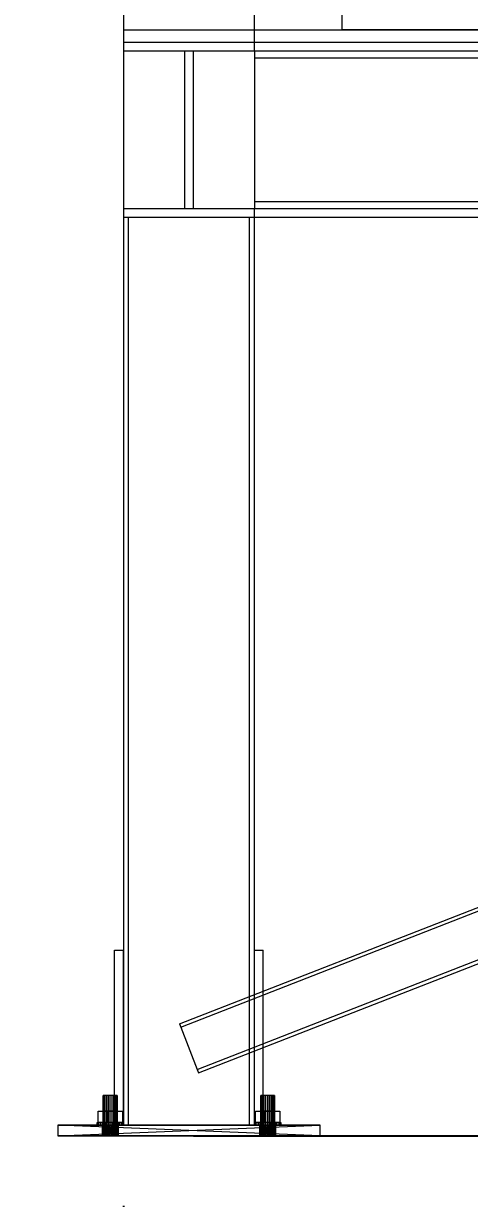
# Model space of a CAD drawing. Header units: millimetres. Extents: x -1970 to 59977, y -50268 to 6837.
# Drawn here: x 24514 to 25024, y -72 to 1271 of the extents above; entities that cross this region are included whole.
import ezdxf

# ---------------------------------------------------------------- set-up
doc = ezdxf.new("R2010")
doc.units = ezdxf.units.MM
for name, color, linetype, lineweight in [('COTAS_O', 1, 'Continuous', 0), ('COTAS_P', 1, 'Continuous', 0), ('lateral_briquetadora', 7, 'Continuous', 0)]:
    doc.layers.add(name, color=color, linetype=linetype, lineweight=lineweight)
doc.dimstyles.new('R19_100', dxfattribs={"dimtxt": 250, "dimasz": 150, "dimexe": 150, "dimexo": 80, "dimgap": 100, "dimtad": 1, "dimtih": 1, "dimtoh": 1, "dimdsep": 46, "dimcen": 0.09, "dimadec": 0, "dimazin": 0, "dimtfac": 1, "dimtdec": 4, "dimtofl": 0, "dimtmove": 0, "dimatfit": 3, "dimfxl": 1, "dimtolj": 1, "dimtzin": 0, "dimarcsym": 0})

# ---------------------------------------------------------------- blocks, each defined once
blk = doc.blocks.new('*D3')
at = {"layer": 'COTAS_P', "color": 0, "lineweight": -2, "transparency": 16777216}
for p, q in [((25334.8, 3271.6), (25051.3, 4199.2)), ((16158.2, 1324.5), (24951.7, 4011.9)), ((16254.4, 496.5), (15970.9, 1424.2))]:
    blk.add_line(p, q, dxfattribs=at)
at = {"layer": 'COTAS_P', "color": 0, "transparency": 16777216}
for points in [[(24944.4, 4035.8), (24959, 3988), (25095.1, 4055.8)], [(16150.9, 1348.5), (16165.5, 1300.6), (16014.7, 1280.7)]]:
    blk.add_solid(points, dxfattribs=at)
at = {"layer": 'Defpoints', "color": 0, "transparency": 16777216}
for p in [(25095.1, 4055.8), (25358.2, 3195.1), (16277.8, 420)]:
    blk.add_point(p, dxfattribs=at)
blk = doc.blocks.new('*D20')
at = {"layer": 'COTAS_O', "color": 0, "lineweight": -2, "transparency": 16777216}
for p, q in [((24628.2, -80), (24628.2, -1050)), ((26828.2, -80), (26828.2, -1050)), ((24778.2, -900), (26678.2, -900))]:
    blk.add_line(p, q, dxfattribs=at)
at = {"layer": 'COTAS_O', "color": 0, "transparency": 16777216}
for points in [[(24778.2, -875), (24778.2, -925), (24628.2, -900)], [(26678.2, -875), (26678.2, -925), (26828.2, -900)]]:
    blk.add_solid(points, dxfattribs=at)
at = {"layer": 'Defpoints', "color": 0, "transparency": 16777216}
for p in [(24628.2, 0), (26828.2, 0), (26828.2, -900)]:
    blk.add_point(p, dxfattribs=at)
blk = doc.blocks.new('*D21')
at = {"layer": 'COTAS_O', "color": 0, "lineweight": -2, "transparency": 16777216}
for p, q in [((24708.2, 2300), (25478.2, 2300)), ((25328.2, 150), (25328.2, 2150)), ((24708.2, 0), (25478.2, 0))]:
    blk.add_line(p, q, dxfattribs=at)
at = {"layer": 'COTAS_O', "color": 0, "transparency": 16777216}
for points in [[(25303.2, 2150), (25353.2, 2150), (25328.2, 2300)], [(25303.2, 150), (25353.2, 150), (25328.2, 0)]]:
    blk.add_solid(points, dxfattribs=at)
at = {"layer": 'Defpoints', "color": 0, "transparency": 16777216}
for p in [(24628.2, 2300), (25328.2, 2300), (24628.2, 0)]:
    blk.add_point(p, dxfattribs=at)
blk = doc.blocks.new('*D24')
at = {"layer": 'COTAS_P', "color": 0, "lineweight": -2, "transparency": 16777216}
for p, q in [((112.7, -80), (112.7, -2650)), ((59977.3, -80), (59977.3, -2650)), ((262.7, -2500), (59827.3, -2500))]:
    blk.add_line(p, q, dxfattribs=at)
at = {"layer": 'COTAS_P', "color": 0, "transparency": 16777216}
for points in [[(262.7, -2475), (262.7, -2525), (112.7, -2500)], [(59827.3, -2475), (59827.3, -2525), (59977.3, -2500)]]:
    blk.add_solid(points, dxfattribs=at)
at = {"layer": 'Defpoints', "color": 0, "transparency": 16777216}
for p in [(112.7, 0), (59977.3, 0), (59977.3, -2500)]:
    blk.add_point(p, dxfattribs=at)

msp = doc.modelspace()

# ---------------------------------------------------------------- linework, layer by layer
at = {"layer": 'lateral_briquetadora'}
for p, q in [((24628.187, 1290), (24628.187, 1250)), ((24778.187, 1250), (24778.187, 1290)), ((24878.187, 1296), (24878.187, 1264)), ((24628.187, 1264), (26828.187, 1264)), ((24628.187, 1264), (24628.187, 1240)), ((25858.187, 1264), (24878.187, 1264)), ((24628.187, 1250), (26828.187, 1250)), ((24628.187, 1250), (24628.187, 1240)), ((24628.187, 1250), (24778.187, 1250)), ((24778.187, 1240), (24778.187, 1250)), ((24628.187, 1240), (26828.187, 1240)), ((24628.187, 1240), (24628.187, 1060)), ((24628.187, 1240), (24778.187, 1240)), ((24698.187, 1240), (24708.187, 1240)), ((24698.187, 1240), (24698.187, 1060)), ((24708.187, 1060), (24708.187, 1240)), ((24778.187, 1240), (26678.187, 1240)), ((24778.187, 1240), (24778.187, 1232)), ((24778.187, 1232), (26678.187, 1232)), ((24778.187, 1232), (24778.187, 1068)), ((24778.187, 1068), (26678.187, 1068)), ((24778.187, 1068), (24778.187, 1060)), ((24628.187, 1060), (26828.187, 1060)), ((24628.187, 1060), (24628.187, 1050)), ((24628.187, 1060), (24778.187, 1060)), ((24628.187, 1050), (24778.187, 1050)), ((24628.187, 1050), (24628.187, 12)), ((24628.187, 1050), (24634.187, 1050)), ((24628.187, 1050), (26828.187, 1050)), ((24634.187, 12), (24634.187, 1050)), ((24698.187, 1060), (24708.187, 1060)), ((24772.187, 1050), (24778.187, 1050)), ((24772.187, 1050), (24772.187, 12)), ((24778.187, 1050), (24778.187, 1060)), ((24778.187, 1060), (26678.187, 1060)), ((24778.187, 12), (24778.187, 1050)), ((24692.28, 127.947), (26742.28, 927.947)), ((24693.734, 124.221), (26743.734, 924.221)), ((24712.639, 75.779), (26762.639, 875.779)), ((24714.093, 72.053), (26764.093, 872.053)), ((24618.187, 12), (24618.187, 212)), ((24618.187, 212), (24628.187, 212)), ((24628.187, 12), (24628.187, 212)), ((24778.187, 12), (24778.187, 212)), ((24778.187, 212), (24788.187, 212)), ((24788.187, 12), (24788.187, 212)), ((24692.28, 127.947), (24693.734, 124.221)), ((24693.734, 124.221), (24712.639, 75.779)), ((24712.639, 75.779), (24714.093, 72.053)), ((24605.459, 46), (24605.187, 46)), ((24605.187, 0), (24605.187, 46)), ((24606.258, 46), (24605.459, 46)), ((24605.459, 0), (24605.459, 46)), ((24607.53, 46), (24606.258, 46)), ((24606.258, 0), (24606.258, 46)), ((24609.187, 46), (24607.53, 46)), ((24607.53, 0), (24607.53, 46)), ((24611.116, 46), (24609.187, 46)), ((24609.187, 0), (24609.187, 46)), ((24613.187, 46), (24611.116, 46)), ((24611.116, 0), (24611.116, 46)), ((24615.257, 46), (24613.187, 46)), ((24613.187, 0), (24613.187, 46)), ((24617.187, 46), (24615.257, 46)), ((24615.257, 0), (24615.257, 46)), ((24618.843, 46), (24617.187, 46)), ((24617.187, 0), (24617.187, 46)), ((24620.115, 46), (24618.843, 46)), ((24618.843, 0), (24618.843, 46)), ((24620.914, 46), (24620.115, 46)), ((24620.115, 0), (24620.115, 46)), ((24621.187, 46), (24620.914, 46)), ((24620.914, 0), (24620.914, 46)), ((24621.187, 46), (24621.187, 0)), ((24785.459, 46), (24785.187, 46)), ((24785.187, 0), (24785.187, 46)), ((24786.258, 46), (24785.459, 46)), ((24785.459, 0), (24785.459, 46)), ((24787.53, 46), (24786.258, 46)), ((24786.258, 0), (24786.258, 46)), ((24789.187, 46), (24787.53, 46)), ((24787.53, 0), (24787.53, 46)), ((24791.116, 46), (24789.187, 46)), ((24789.187, 0), (24789.187, 46)), ((24793.187, 46), (24791.116, 46)), ((24791.116, 0), (24791.116, 46)), ((24795.257, 46), (24793.187, 46)), ((24793.187, 0), (24793.187, 46)), ((24797.187, 46), (24795.257, 46)), ((24795.257, 0), (24795.257, 46)), ((24798.843, 46), (24797.187, 46)), ((24797.187, 0), (24797.187, 46)), ((24800.115, 46), (24798.843, 46)), ((24798.843, 0), (24798.843, 46)), ((24800.914, 46), (24800.115, 46)), ((24800.115, 0), (24800.115, 46)), ((24801.187, 46), (24800.914, 46)), ((24800.914, 0), (24800.914, 46)), ((24801.187, 46), (24801.187, 0)), ((24599.337, 15), (24599.337, 28)), ((24599.337, 28), (24606.262, 28)), ((24599.337, 28), (24605.187, 28)), ((24609.187, 28), (24605.187, 28)), ((24605.187, 28), (24605.187, 15)), ((24606.262, 15), (24606.262, 28)), ((24606.262, 28), (24620.112, 28)), ((24606.262, 28), (24609.187, 28)), ((24617.187, 28), (24609.187, 28)), ((24609.187, 28), (24609.187, 15)), ((24621.187, 28), (24617.187, 28)), ((24617.187, 28), (24617.187, 15)), ((24620.112, 28), (24617.187, 28)), ((24620.112, 15), (24620.112, 28)), ((24620.112, 28), (24627.037, 28)), ((24621.187, 15), (24621.187, 28)), ((24621.187, 28), (24627.037, 28)), ((24627.037, 28), (24627.037, 15)), ((24779.337, 15), (24779.337, 28)), ((24779.337, 28), (24786.262, 28)), ((24779.337, 28), (24785.187, 28)), ((24789.187, 28), (24785.187, 28)), ((24785.187, 28), (24785.187, 15)), ((24786.262, 15), (24786.262, 28)), ((24786.262, 28), (24800.112, 28)), ((24786.262, 28), (24789.187, 28)), ((24797.187, 28), (24789.187, 28)), ((24789.187, 28), (24789.187, 15)), ((24801.187, 28), (24797.187, 28)), ((24797.187, 28), (24797.187, 15)), ((24800.112, 28), (24797.187, 28)), ((24800.112, 15), (24800.112, 28)), ((24800.112, 28), (24807.037, 28)), ((24801.187, 15), (24801.187, 28)), ((24801.187, 28), (24807.037, 28)), ((24807.037, 28), (24807.037, 15)), ((24598.187, 12), (24598.187, 15)), ((24598.187, 15), (24598.698, 15)), ((24598.187, 15), (24604.187, 15)), ((24598.698, 12), (24598.698, 15)), ((24598.698, 15), (24600.196, 15)), ((24598.698, 15), (24604.493, 15)), ((24606.262, 15), (24599.337, 15)), ((24605.187, 15), (24599.337, 15)), ((24600.196, 12), (24600.196, 15)), ((24600.196, 15), (24602.58, 15)), ((24600.196, 15), (24605.392, 15)), ((24602.58, 12), (24602.58, 15)), ((24602.58, 15), (24605.687, 15)), ((24602.58, 15), (24606.823, 15)), ((24604.493, 15), (24604.187, 15)), ((24604.187, 15), (24604.187, 12)), ((24605.392, 15), (24604.493, 15)), ((24604.493, 15), (24604.493, 12)), ((24605.187, 15), (24609.187, 15)), ((24606.823, 15), (24605.392, 15)), ((24605.392, 15), (24605.392, 12)), ((24605.687, 12), (24605.687, 15)), ((24605.687, 15), (24609.304, 15)), ((24605.687, 15), (24608.687, 15)), ((24620.112, 15), (24606.262, 15)), ((24609.187, 15), (24606.262, 15)), ((24608.687, 15), (24606.823, 15)), ((24606.823, 15), (24606.823, 12)), ((24610.857, 15), (24608.687, 15)), ((24608.687, 15), (24608.687, 12)), ((24609.187, 15), (24617.187, 15)), ((24609.304, 12), (24609.304, 15)), ((24609.304, 15), (24613.187, 15)), ((24609.304, 15), (24610.857, 15)), ((24613.187, 15), (24610.857, 15)), ((24610.857, 15), (24610.857, 12)), ((24613.187, 12), (24613.187, 15)), ((24613.187, 15), (24617.069, 15)), ((24615.516, 15), (24613.187, 15)), ((24617.687, 15), (24615.516, 15)), ((24615.516, 15), (24615.516, 12)), ((24617.069, 15), (24615.516, 15)), ((24617.069, 12), (24617.069, 15)), ((24617.069, 15), (24620.687, 15)), ((24617.187, 15), (24621.187, 15)), ((24617.187, 15), (24620.112, 15)), ((24619.551, 15), (24617.687, 15)), ((24617.687, 15), (24617.687, 12)), ((24620.687, 15), (24617.687, 15)), ((24620.981, 15), (24619.551, 15)), ((24619.551, 15), (24619.551, 12)), ((24623.793, 15), (24619.551, 15)), ((24627.037, 15), (24620.112, 15)), ((24620.687, 12), (24620.687, 15)), ((24620.687, 15), (24623.793, 15)), ((24621.88, 15), (24620.981, 15)), ((24620.981, 15), (24620.981, 12)), ((24626.177, 15), (24620.981, 15)), ((24627.037, 15), (24621.187, 15)), ((24622.187, 15), (24621.88, 15)), ((24621.88, 15), (24621.88, 12)), ((24627.675, 15), (24621.88, 15)), ((24622.187, 12), (24622.187, 15)), ((24622.187, 15), (24628.187, 15)), ((24623.793, 12), (24623.793, 15)), ((24623.793, 15), (24626.177, 15)), ((24626.177, 12), (24626.177, 15)), ((24626.177, 15), (24627.675, 15)), ((24627.675, 12), (24627.675, 15)), ((24627.675, 15), (24628.187, 15)), ((24628.187, 15), (24628.187, 12)), ((24778.187, 12), (24778.187, 15)), ((24778.187, 15), (24778.698, 15)), ((24778.187, 15), (24784.187, 15)), ((24778.698, 12), (24778.698, 15)), ((24778.698, 15), (24780.196, 15)), ((24778.698, 15), (24784.493, 15)), ((24786.262, 15), (24779.337, 15)), ((24785.187, 15), (24779.337, 15)), ((24780.196, 12), (24780.196, 15)), ((24780.196, 15), (24782.58, 15)), ((24780.196, 15), (24785.392, 15)), ((24782.58, 12), (24782.58, 15)), ((24782.58, 15), (24785.687, 15)), ((24782.58, 15), (24786.823, 15)), ((24784.493, 15), (24784.187, 15)), ((24784.187, 15), (24784.187, 12)), ((24785.392, 15), (24784.493, 15)), ((24784.493, 15), (24784.493, 12)), ((24785.187, 15), (24789.187, 15)), ((24786.823, 15), (24785.392, 15)), ((24785.392, 15), (24785.392, 12)), ((24785.687, 12), (24785.687, 15)), ((24785.687, 15), (24789.304, 15)), ((24785.687, 15), (24788.687, 15)), ((24800.112, 15), (24786.262, 15)), ((24789.187, 15), (24786.262, 15)), ((24788.687, 15), (24786.823, 15)), ((24786.823, 15), (24786.823, 12)), ((24790.857, 15), (24788.687, 15)), ((24788.687, 15), (24788.687, 12)), ((24789.187, 15), (24797.187, 15)), ((24789.304, 12), (24789.304, 15)), ((24789.304, 15), (24793.187, 15)), ((24789.304, 15), (24790.857, 15)), ((24793.187, 15), (24790.857, 15)), ((24790.857, 15), (24790.857, 12)), ((24793.187, 12), (24793.187, 15)), ((24793.187, 15), (24797.069, 15)), ((24795.516, 15), (24793.187, 15)), ((24797.687, 15), (24795.516, 15)), ((24795.516, 15), (24795.516, 12)), ((24797.069, 15), (24795.516, 15)), ((24797.069, 12), (24797.069, 15)), ((24797.069, 15), (24800.687, 15)), ((24797.187, 15), (24801.187, 15)), ((24797.187, 15), (24800.112, 15)), ((24799.551, 15), (24797.687, 15)), ((24797.687, 15), (24797.687, 12)), ((24800.687, 15), (24797.687, 15)), ((24800.981, 15), (24799.551, 15)), ((24799.551, 15), (24799.551, 12)), ((24803.793, 15), (24799.551, 15)), ((24807.037, 15), (24800.112, 15)), ((24800.687, 12), (24800.687, 15)), ((24800.687, 15), (24803.793, 15)), ((24801.88, 15), (24800.981, 15)), ((24800.981, 15), (24800.981, 12)), ((24806.177, 15), (24800.981, 15)), ((24807.037, 15), (24801.187, 15)), ((24802.187, 15), (24801.88, 15)), ((24801.88, 15), (24801.88, 12)), ((24807.675, 15), (24801.88, 15)), ((24802.187, 12), (24802.187, 15)), ((24802.187, 15), (24808.187, 15)), ((24803.793, 12), (24803.793, 15)), ((24803.793, 15), (24806.177, 15)), ((24806.177, 12), (24806.177, 15)), ((24806.177, 15), (24807.675, 15)), ((24807.675, 12), (24807.675, 15)), ((24807.675, 15), (24808.187, 15)), ((24808.187, 15), (24808.187, 12)), ((24604.187, 12), (24553.187, 12)), ((24553.187, 12), (24604.36, 12)), ((24553.187, 12), (24604.872, 12)), ((24553.187, 12), (24605.703, 12)), ((24553.187, 12), (24606.823, 12)), ((24553.187, 12), (24608.186, 12)), ((24553.187, 12), (24609.742, 12)), ((24553.187, 12), (24611.431, 12)), ((24553.187, 12), (24613.187, 12)), ((24553.187, 12), (24614.942, 12)), ((24853.187, 12), (24553.187, 12)), ((24553.187, 12), (24616.631, 12)), ((24553.187, 12), (24618.187, 12)), ((24553.187, 12), (24619.551, 12)), ((24853.187, 0), (24553.187, 12)), ((24553.187, 12), (24553.187, 0)), ((24553.187, 0), (24853.187, 12)), ((24553.187, 0), (24604.187, 0)), ((24604.36, 0), (24553.187, 0)), ((24604.872, 0), (24553.187, 0)), ((24605.703, 0), (24553.187, 0)), ((24606.823, 0), (24553.187, 0)), ((24608.186, 0), (24553.187, 0)), ((24609.742, 0), (24553.187, 0)), ((24611.431, 0), (24553.187, 0)), ((24613.187, 0), (24553.187, 0)), ((24614.942, 0), (24553.187, 0)), ((24553.187, 0), (24853.187, 0)), ((24616.631, 0), (24553.187, 0)), ((24618.187, 0), (24553.187, 0)), ((24619.551, 0), (24553.187, 0)), ((24598.698, 12), (24598.187, 12)), ((24604.187, 12), (24598.187, 12)), ((24600.196, 12), (24598.698, 12)), ((24604.493, 12), (24598.698, 12)), ((24602.58, 12), (24600.196, 12)), ((24605.392, 12), (24600.196, 12)), ((24605.687, 12), (24602.58, 12)), ((24606.823, 12), (24602.58, 12)), ((24604.36, 12), (24604.187, 12)), ((24604.187, 0), (24604.36, 12)), ((24604.187, 0), (24604.187, 12)), ((24604.36, 0), (24604.187, 12)), ((24604.187, 12), (24604.493, 12)), ((24604.187, 0), (24604.36, 0)), ((24604.872, 12), (24604.36, 12)), ((24604.36, 0), (24604.872, 12)), ((24604.36, 0), (24604.36, 12)), ((24604.872, 0), (24604.36, 12)), ((24604.36, 0), (24604.872, 0)), ((24604.493, 12), (24605.392, 12)), ((24605.703, 12), (24604.872, 12)), ((24604.872, 0), (24605.703, 12)), ((24604.872, 0), (24604.872, 12)), ((24605.703, 0), (24604.872, 12)), ((24604.872, 0), (24605.703, 0)), ((24605.459, 0), (24605.187, 0)), ((24605.392, 12), (24606.823, 12)), ((24606.258, 0), (24605.459, 0)), ((24609.304, 12), (24605.687, 12)), ((24608.687, 12), (24605.687, 12)), ((24606.823, 12), (24605.703, 12)), ((24605.703, 12), (24619.551, 12)), ((24605.703, 0), (24606.823, 12)), ((24605.703, 0), (24605.703, 12)), ((24606.823, 0), (24605.703, 12)), ((24605.703, 0), (24606.823, 0)), ((24619.551, 0), (24605.703, 0)), ((24607.53, 0), (24606.258, 0)), ((24608.186, 12), (24606.823, 12)), ((24606.823, 12), (24619.551, 12)), ((24606.823, 12), (24793.187, 12)), ((24606.823, 12), (24794.942, 12)), ((24606.823, 12), (24796.631, 12)), ((24606.823, 12), (24798.187, 12)), ((24606.823, 12), (24799.551, 12)), ((24606.823, 0), (24608.186, 12)), ((24606.823, 0), (24606.823, 12)), ((24608.186, 0), (24606.823, 12)), ((24606.823, 12), (24608.687, 12)), ((24606.823, 0), (24608.186, 0)), ((24619.551, 0), (24606.823, 0)), ((24793.187, 0), (24606.823, 0)), ((24794.942, 0), (24606.823, 0)), ((24796.631, 0), (24606.823, 0)), ((24798.187, 0), (24606.823, 0)), ((24799.551, 0), (24606.823, 0)), ((24609.187, 0), (24607.53, 0)), ((24609.742, 12), (24608.186, 12)), ((24608.186, 12), (24799.551, 12)), ((24608.186, 0), (24609.742, 12)), ((24608.186, 0), (24608.186, 12)), ((24609.742, 0), (24608.186, 12)), ((24608.186, 0), (24609.742, 0)), ((24799.551, 0), (24608.186, 0)), ((24608.687, 12), (24610.857, 12)), ((24611.116, 0), (24609.187, 0)), ((24613.187, 12), (24609.304, 12)), ((24610.857, 12), (24609.304, 12)), ((24611.431, 12), (24609.742, 12)), ((24609.742, 12), (24799.551, 12)), ((24609.742, 0), (24611.431, 12)), ((24609.742, 0), (24609.742, 12)), ((24611.431, 0), (24609.742, 12)), ((24609.742, 0), (24611.431, 0)), ((24799.551, 0), (24609.742, 0)), ((24610.857, 12), (24613.187, 12)), ((24613.187, 0), (24611.116, 0)), ((24613.187, 12), (24611.431, 12)), ((24611.431, 12), (24853.187, 12)), ((24611.431, 12), (24799.551, 12)), ((24611.431, 0), (24613.187, 12)), ((24611.431, 0), (24611.431, 12)), ((24613.187, 0), (24611.431, 12)), ((24611.431, 0), (24613.187, 0)), ((24853.187, 0), (24611.431, 0)), ((24799.551, 0), (24611.431, 0)), ((24613.187, 12), (24614.942, 12)), ((24784.187, 12), (24613.187, 12)), ((24784.36, 12), (24613.187, 12)), ((24784.872, 12), (24613.187, 12)), ((24613.187, 12), (24853.187, 12)), ((24785.703, 12), (24613.187, 12)), ((24786.823, 12), (24613.187, 12)), ((24788.186, 12), (24613.187, 12)), ((24789.742, 12), (24613.187, 12)), ((24791.431, 12), (24613.187, 12)), ((24793.187, 12), (24613.187, 12)), ((24613.187, 12), (24799.551, 12)), ((24613.187, 0), (24614.942, 12)), ((24613.187, 0), (24613.187, 12)), ((24614.942, 0), (24613.187, 12)), ((24617.069, 12), (24613.187, 12)), ((24613.187, 12), (24615.516, 12)), ((24614.942, 0), (24613.187, 0)), ((24613.187, 0), (24784.187, 0)), ((24613.187, 0), (24784.36, 0)), ((24613.187, 0), (24784.872, 0)), ((24853.187, 0), (24613.187, 0)), ((24613.187, 0), (24785.703, 0)), ((24613.187, 0), (24786.823, 0)), ((24613.187, 0), (24788.186, 0)), ((24613.187, 0), (24789.742, 0)), ((24613.187, 0), (24791.431, 0)), ((24613.187, 0), (24793.187, 0)), ((24799.551, 0), (24613.187, 0)), ((24615.257, 0), (24613.187, 0)), ((24614.942, 12), (24616.631, 12)), ((24784.187, 12), (24614.942, 12)), ((24784.36, 12), (24614.942, 12)), ((24614.942, 0), (24616.631, 12)), ((24614.942, 0), (24614.942, 12)), ((24616.631, 0), (24614.942, 12)), ((24616.631, 0), (24614.942, 0)), ((24614.942, 0), (24784.187, 0)), ((24614.942, 0), (24784.36, 0)), ((24617.187, 0), (24615.257, 0)), ((24615.516, 12), (24617.687, 12)), ((24615.516, 12), (24617.069, 12)), ((24616.631, 12), (24618.187, 12)), ((24784.187, 12), (24616.631, 12)), ((24784.36, 12), (24616.631, 12)), ((24616.631, 0), (24618.187, 12)), ((24616.631, 0), (24616.631, 12)), ((24618.187, 0), (24616.631, 12)), ((24618.187, 0), (24616.631, 0)), ((24616.631, 0), (24784.187, 0)), ((24616.631, 0), (24784.36, 0)), ((24620.687, 12), (24617.069, 12)), ((24618.843, 0), (24617.187, 0)), ((24617.687, 12), (24619.551, 12)), ((24617.687, 12), (24620.687, 12)), ((24618.187, 12), (24619.551, 12)), ((24784.187, 12), (24618.187, 12)), ((24784.36, 12), (24618.187, 12)), ((24853.187, 12), (24618.187, 12)), ((24618.187, 12), (24793.187, 12)), ((24618.187, 0), (24619.551, 12)), ((24618.187, 0), (24618.187, 12)), ((24619.551, 0), (24618.187, 12)), ((24618.187, 12), (24628.187, 12)), ((24619.551, 0), (24618.187, 0)), ((24618.187, 0), (24784.187, 0)), ((24618.187, 0), (24784.36, 0)), ((24618.187, 0), (24853.187, 0)), ((24793.187, 0), (24618.187, 0)), ((24620.115, 0), (24618.843, 0)), ((24619.551, 12), (24620.67, 12)), ((24784.187, 12), (24619.551, 12)), ((24784.36, 12), (24619.551, 12)), ((24619.551, 12), (24793.187, 12)), ((24619.551, 0), (24620.67, 12)), ((24619.551, 0), (24619.551, 12)), ((24620.67, 0), (24619.551, 12)), ((24619.551, 12), (24620.981, 12)), ((24619.551, 12), (24623.793, 12)), ((24620.67, 0), (24619.551, 0)), ((24619.551, 0), (24784.187, 0)), ((24619.551, 0), (24784.36, 0)), ((24793.187, 0), (24619.551, 0)), ((24620.914, 0), (24620.115, 0)), ((24620.67, 12), (24621.501, 12)), ((24784.187, 12), (24620.67, 12)), ((24784.36, 12), (24620.67, 12)), ((24620.67, 12), (24793.187, 12)), ((24620.67, 0), (24621.501, 12)), ((24620.67, 0), (24620.67, 12)), ((24621.501, 0), (24620.67, 12)), ((24621.501, 0), (24620.67, 0)), ((24620.67, 0), (24784.187, 0)), ((24620.67, 0), (24784.36, 0)), ((24793.187, 0), (24620.67, 0)), ((24623.793, 12), (24620.687, 12)), ((24620.914, 0), (24621.187, 0)), ((24620.981, 12), (24621.88, 12)), ((24620.981, 12), (24626.177, 12)), ((24621.501, 12), (24622.014, 12)), ((24784.187, 12), (24621.501, 12)), ((24784.36, 12), (24621.501, 12)), ((24621.501, 12), (24793.187, 12)), ((24621.501, 0), (24622.014, 12)), ((24621.501, 0), (24621.501, 12)), ((24622.014, 0), (24621.501, 12)), ((24622.014, 0), (24621.501, 0)), ((24621.501, 0), (24784.187, 0)), ((24621.501, 0), (24784.36, 0)), ((24793.187, 0), (24621.501, 0)), ((24621.88, 12), (24622.187, 12)), ((24621.88, 12), (24627.675, 12)), ((24622.014, 12), (24622.187, 12)), ((24784.187, 12), (24622.014, 12)), ((24784.36, 12), (24622.014, 12)), ((24622.014, 12), (24793.187, 12)), ((24622.014, 0), (24622.187, 12)), ((24622.014, 0), (24622.014, 12)), ((24622.187, 0), (24622.014, 12)), ((24622.187, 0), (24622.014, 0)), ((24622.014, 0), (24784.187, 0)), ((24622.014, 0), (24784.36, 0)), ((24793.187, 0), (24622.014, 0)), ((24622.187, 12), (24784.187, 12)), ((24784.36, 12), (24622.187, 12)), ((24622.187, 12), (24784.872, 12)), ((24622.187, 12), (24785.703, 12)), ((24622.187, 12), (24786.823, 12)), ((24622.187, 12), (24788.186, 12)), ((24622.187, 12), (24789.742, 12)), ((24622.187, 12), (24791.431, 12)), ((24622.187, 12), (24793.187, 12)), ((24622.187, 12), (24622.187, 0)), ((24628.187, 12), (24622.187, 12)), ((24784.187, 0), (24622.187, 0)), ((24622.187, 0), (24784.36, 0)), ((24784.872, 0), (24622.187, 0)), ((24785.703, 0), (24622.187, 0)), ((24786.823, 0), (24622.187, 0)), ((24788.186, 0), (24622.187, 0)), ((24789.742, 0), (24622.187, 0)), ((24791.431, 0), (24622.187, 0)), ((24793.187, 0), (24622.187, 0)), ((24626.177, 12), (24623.793, 12)), ((24627.675, 12), (24626.177, 12)), ((24628.187, 12), (24627.675, 12)), ((24628.187, 12), (24778.187, 12)), ((24628.187, 12), (24634.187, 12)), ((24772.187, 12), (24778.187, 12)), ((24778.698, 12), (24778.187, 12)), ((24784.187, 12), (24778.187, 12)), ((24778.187, 12), (24788.187, 12)), ((24780.196, 12), (24778.698, 12)), ((24784.493, 12), (24778.698, 12)), ((24782.58, 12), (24780.196, 12)), ((24785.392, 12), (24780.196, 12)), ((24785.687, 12), (24782.58, 12)), ((24786.823, 12), (24782.58, 12)), ((24784.187, 12), (24784.36, 12)), ((24784.187, 0), (24784.36, 12)), ((24784.187, 0), (24784.187, 12)), ((24784.36, 0), (24784.187, 12)), ((24784.187, 12), (24784.493, 12)), ((24784.36, 0), (24784.187, 0)), ((24784.872, 12), (24784.36, 12)), ((24784.36, 0), (24784.872, 12)), ((24784.36, 0), (24784.36, 12)), ((24784.872, 0), (24784.36, 12)), ((24784.36, 0), (24784.872, 0)), ((24784.493, 12), (24785.392, 12)), ((24785.703, 12), (24784.872, 12)), ((24784.872, 0), (24785.703, 12)), ((24784.872, 0), (24784.872, 12)), ((24785.703, 0), (24784.872, 12)), ((24784.872, 0), (24785.703, 0)), ((24785.459, 0), (24785.187, 0)), ((24785.392, 12), (24786.823, 12)), ((24786.258, 0), (24785.459, 0)), ((24789.304, 12), (24785.687, 12)), ((24788.687, 12), (24785.687, 12)), ((24786.823, 12), (24785.703, 12)), ((24785.703, 0), (24786.823, 12)), ((24785.703, 0), (24785.703, 12)), ((24786.823, 0), (24785.703, 12)), ((24785.703, 0), (24786.823, 0)), ((24787.53, 0), (24786.258, 0)), ((24788.186, 12), (24786.823, 12)), ((24786.823, 0), (24788.186, 12)), ((24786.823, 0), (24786.823, 12)), ((24788.186, 0), (24786.823, 12)), ((24786.823, 12), (24788.687, 12)), ((24786.823, 0), (24788.186, 0)), ((24789.187, 0), (24787.53, 0)), ((24789.742, 12), (24788.186, 12)), ((24788.186, 12), (24853.187, 12)), ((24788.186, 0), (24789.742, 12)), ((24788.186, 0), (24788.186, 12)), ((24789.742, 0), (24788.186, 12)), ((24788.186, 0), (24789.742, 0)), ((24853.187, 0), (24788.186, 0)), ((24788.687, 12), (24790.857, 12)), ((24791.116, 0), (24789.187, 0)), ((24793.187, 12), (24789.304, 12)), ((24790.857, 12), (24789.304, 12)), ((24791.431, 12), (24789.742, 12)), ((24789.742, 12), (24853.187, 12)), ((24789.742, 0), (24791.431, 12)), ((24789.742, 0), (24789.742, 12)), ((24791.431, 0), (24789.742, 12)), ((24789.742, 0), (24791.431, 0)), ((24853.187, 0), (24789.742, 0)), ((24790.857, 12), (24793.187, 12)), ((24793.187, 0), (24791.116, 0)), ((24793.187, 12), (24791.431, 12)), ((24791.431, 12), (24853.187, 12)), ((24791.431, 0), (24793.187, 12)), ((24791.431, 0), (24791.431, 12)), ((24793.187, 0), (24791.431, 12)), ((24791.431, 0), (24793.187, 0)), ((24853.187, 0), (24791.431, 0)), ((24853.187, 12), (24793.187, 12)), ((24794.942, 12), (24793.187, 12)), ((24793.187, 12), (24799.551, 12)), ((24793.187, 12), (24800.67, 12)), ((24793.187, 12), (24801.501, 12)), ((24793.187, 12), (24802.014, 12)), ((24793.187, 12), (24802.187, 12)), ((24793.187, 0), (24794.942, 12)), ((24793.187, 0), (24793.187, 12)), ((24794.942, 0), (24793.187, 12)), ((24797.069, 12), (24793.187, 12)), ((24793.187, 12), (24795.516, 12)), ((24793.187, 0), (24853.187, 0)), ((24793.187, 0), (24794.942, 0)), ((24799.551, 0), (24793.187, 0)), ((24800.67, 0), (24793.187, 0)), ((24801.501, 0), (24793.187, 0)), ((24802.014, 0), (24793.187, 0)), ((24802.187, 0), (24793.187, 0)), ((24795.257, 0), (24793.187, 0)), ((24853.187, 12), (24794.942, 12)), ((24796.631, 12), (24794.942, 12)), ((24794.942, 12), (24802.187, 12)), ((24794.942, 0), (24796.631, 12)), ((24794.942, 0), (24794.942, 12)), ((24796.631, 0), (24794.942, 12)), ((24794.942, 0), (24853.187, 0)), ((24794.942, 0), (24796.631, 0)), ((24802.187, 0), (24794.942, 0)), ((24797.187, 0), (24795.257, 0)), ((24795.516, 12), (24797.687, 12)), ((24795.516, 12), (24797.069, 12)), ((24853.187, 12), (24796.631, 12)), ((24798.187, 12), (24796.631, 12)), ((24802.187, 12), (24796.631, 12)), ((24796.631, 0), (24798.187, 12)), ((24796.631, 0), (24796.631, 12)), ((24798.187, 0), (24796.631, 12)), ((24796.631, 0), (24853.187, 0)), ((24796.631, 0), (24798.187, 0)), ((24796.631, 0), (24802.187, 0)), ((24800.687, 12), (24797.069, 12)), ((24798.843, 0), (24797.187, 0)), ((24797.687, 12), (24799.551, 12)), ((24797.687, 12), (24800.687, 12)), ((24853.187, 12), (24798.187, 12)), ((24799.551, 12), (24798.187, 12)), ((24802.187, 12), (24798.187, 12)), ((24798.187, 0), (24799.551, 12)), ((24798.187, 0), (24798.187, 12)), ((24799.551, 0), (24798.187, 12)), ((24798.187, 0), (24853.187, 0)), ((24798.187, 0), (24799.551, 0)), ((24798.187, 0), (24802.187, 0)), ((24800.115, 0), (24798.843, 0)), ((24853.187, 12), (24799.551, 12)), ((24800.67, 12), (24799.551, 12)), ((24802.187, 12), (24799.551, 12)), ((24799.551, 0), (24800.67, 12)), ((24799.551, 0), (24799.551, 12)), ((24800.67, 0), (24799.551, 12)), ((24799.551, 12), (24800.981, 12)), ((24799.551, 12), (24803.793, 12)), ((24799.551, 0), (24853.187, 0)), ((24799.551, 0), (24800.67, 0)), ((24799.551, 0), (24802.187, 0)), ((24800.914, 0), (24800.115, 0)), ((24853.187, 12), (24800.67, 12)), ((24801.501, 12), (24800.67, 12)), ((24802.187, 12), (24800.67, 12)), ((24800.67, 0), (24801.501, 12)), ((24800.67, 0), (24800.67, 12)), ((24801.501, 0), (24800.67, 12)), ((24800.67, 0), (24853.187, 0)), ((24800.67, 0), (24801.501, 0)), ((24800.67, 0), (24802.187, 0)), ((24803.793, 12), (24800.687, 12)), ((24800.914, 0), (24801.187, 0)), ((24800.981, 12), (24801.88, 12)), ((24800.981, 12), (24806.177, 12)), ((24853.187, 12), (24801.501, 12)), ((24802.014, 12), (24801.501, 12)), ((24801.501, 0), (24802.014, 12)), ((24801.501, 0), (24801.501, 12)), ((24802.014, 0), (24801.501, 12)), ((24801.501, 0), (24853.187, 0)), ((24801.501, 0), (24802.014, 0)), ((24801.88, 12), (24802.187, 12)), ((24801.88, 12), (24807.675, 12)), ((24853.187, 12), (24802.014, 12)), ((24802.187, 12), (24802.014, 12)), ((24802.014, 0), (24802.187, 12)), ((24802.014, 0), (24802.014, 12)), ((24802.187, 0), (24802.014, 12)), ((24802.014, 0), (24853.187, 0)), ((24802.014, 0), (24802.187, 0)), ((24853.187, 12), (24802.187, 12)), ((24802.187, 12), (24802.187, 0)), ((24808.187, 12), (24802.187, 12)), ((24802.187, 0), (24853.187, 0)), ((24806.177, 12), (24803.793, 12)), ((24807.675, 12), (24806.177, 12)), ((24808.187, 12), (24807.675, 12)), ((24853.187, 0), (24853.187, 12))]:
    msp.add_line(p, q, dxfattribs=at)

# ---------------------------------------------------------------- dimensions: what is measured, and where the dimension line sits
at = {"layer": 'COTAS_O'}
for p2, distance, picture, middle in [((24628.187, 2300), -700, '*D21', (25328.187, 1150)), ((26828.187, 0), -900, '*D20', (25728.187, -900))]:
    dim = msp.add_aligned_dim(p1=(24628.187, 0), p2=p2, distance=distance, text='<> O', dimstyle='R19_100', dxfattribs=at)
    dim.commit()
    dim.dimension.update_dxf_attribs({"geometry": picture, "text_midpoint": middle})
at = {"layer": 'COTAS_P'}
for p1, p2, distance, picture, middle in [((16277.765, 420), (25358.187, 3195.061), 900, '*D3', (20554.937, 2668.234)), ((112.7, 0), (59977.253, 0), -2500, '*D24', (30044.976, -2500))]:
    dim = msp.add_aligned_dim(p1=p1, p2=p2, distance=distance, text='<> P', dimstyle='R19_100', dxfattribs=at)
    dim.commit()
    dim.dimension.update_dxf_attribs({"geometry": picture, "text_midpoint": middle})

doc.saveas('drawing.dxf')
